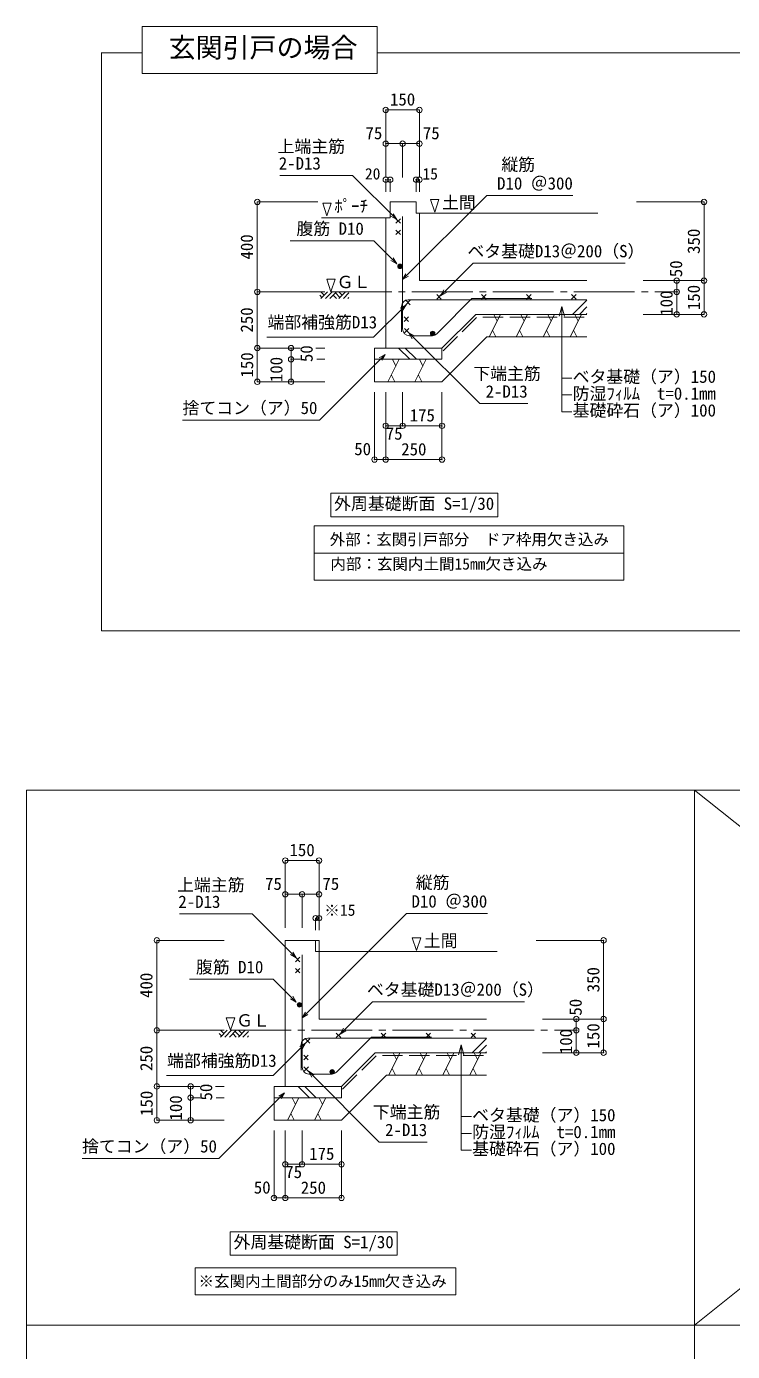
# Model space of a CAD drawing. Units: millimetres at full size, sheet at 1:30. Extents: x -300124 to 10487, y -22209 to 27542.
# Drawn here: x -5940 to -2801, y 1642 to 7537 of the extents above; entities that cross this region are included whole.
import ezdxf
from ezdxf.enums import TextEntityAlignment as Align

# ---------------------------------------------------------------- set-up
doc = ezdxf.new("R2010")
doc.units = ezdxf.units.MM
doc.header["$LTSCALE"] = 30
doc.header["$PDMODE"] = 32
doc.header["$PDSIZE"] = 24
doc.linetypes.add('CHAIN2', pattern=[12, 9, -1, 1, -1])
doc.linetypes.add('DASHED3', pattern=[4, 3, -1])
doc.layers.add('0-0_図面枠', color=4, linetype='Continuous', lineweight=5)
doc.layers.add('F-F_図面枠（共通）', color=4, linetype='Continuous', lineweight=5)
doc.styles.add('ＭＳ ゴシック', font='')
doc.styles.get('ＭＳ ゴシック').set_extended_font_data('MS Gothic')

msp = doc.modelspace()

# ---------------------------------------------------------------- linework, layer by layer
at = {"layer": '0-0_図面枠', "color": 3, "lineweight": 20}
for p, q in [((-5425.44, 7419.39), (-5608.27, 7419.39)), ((-4380.82, 7419.39), (-2382.39, 7419.39)), ((-4342.81, 6854.81), (-4322.81, 6854.81)), ((-4342.81, 6854.81), (-4342.81, 6801.62)), ((-4322.81, 6854.81), (-4322.81, 6801.62)), ((-4207.81, 6854.81), (-4192.81, 6854.81)), ((-4207.81, 6854.81), (-4207.81, 6801.62)), ((-4192.81, 6854.81), (-4192.81, 6801.62)), ((-4654.54, 3570.01), (-4639.54, 3570.01)), ((-4654.54, 3570.01), (-4654.54, 3516.82)), ((-4639.54, 3570.01), (-4639.54, 3516.82)), ((-4654.54, 3421.34), (-4654.54, 3471.34)), ((-4654.54, 3421.34), (-4639.54, 3421.34))]:
    msp.add_line(p, q, dxfattribs=at)
at = {"layer": '0-0_図面枠'}
for p, q in [((-4342.81, 7165.48), (-4342.81, 7015.48)), ((-4342.81, 7165.48), (-4192.81, 7165.48)), ((-4192.81, 7165.48), (-4192.81, 7015.48)), ((-4342.81, 7015.48), (-4342.81, 6865.48)), ((-4342.81, 7015.48), (-4267.81, 7015.48)), ((-4267.81, 7015.48), (-4267.81, 6865.48)), ((-4267.81, 7015.48), (-4192.81, 7015.48)), ((-4192.81, 7015.48), (-4192.81, 6865.48)), ((-4813.04, 6873.86), (-4490.38, 6873.86)), ((-4294.16, 6677.64), (-4490.38, 6873.86)), ((-4913.81, 6756.14), (-4763.81, 6756.14)), ((-4913.81, 6356.14), (-4913.81, 6756.14)), ((-4763.81, 6756.14), (-4644.28, 6756.14)), ((-4622.79, 6750.38), (-4585.46, 6750.38)), ((-4604.13, 6694.38), (-4622.79, 6750.38)), ((-4604.13, 6694.38), (-4585.46, 6750.38)), ((-4322.81, 6756.14), (-4322.81, 6686.14)), ((-4322.81, 6756.14), (-4207.81, 6756.14)), ((-4207.81, 6706.14), (-4207.81, 6756.14)), ((-4143.76, 6766.36), (-4106.42, 6766.36)), ((-4125.09, 6710.36), (-4143.76, 6766.36)), ((-4125.09, 6710.36), (-4106.42, 6766.36)), ((-2927.6, 6756.14), (-3227.6, 6756.14)), ((-2927.6, 6406.14), (-2927.6, 6756.14)), ((-4342.81, 6686.14), (-4628.53, 6686.14)), ((-4342.81, 6686.14), (-4342.81, 6106.14)), ((-4322.81, 6686.14), (-4342.81, 6686.14)), ((-4277.81, 6681.14), (-4297.81, 6661.14)), ((-4277.81, 6661.14), (-4297.81, 6681.14)), ((-4267.81, 6191.14), (-4267.81, 6691.14)), ((-4207.81, 6706.14), (-3399.98, 6706.14)), ((-4192.94, 6706.14), (-4192.81, 6706.27)), ((-4192.81, 6406.14), (-4192.81, 6706.27)), ((-4277.81, 6611.14), (-4297.81, 6631.14)), ((-4277.81, 6631.14), (-4297.81, 6611.14)), ((-4767.89, 6583.42), (-4396.21, 6583.42)), ((-4294.16, 6481.37), (-4396.21, 6583.42)), ((-4267.81, 6410.89), (-4252.81, 6436.87)), ((-4241.83, 6425.89), (-4267.81, 6410.89)), ((-4099.05, 6338.88), (-3954.65, 6483.27)), ((-3954.65, 6483.27), (-3278.96, 6483.27)), ((-4604.97, 6412.14), (-4567.64, 6412.14)), ((-4586.31, 6356.14), (-4604.97, 6412.14)), ((-4586.31, 6356.14), (-4567.64, 6412.14)), ((-3448.81, 6406.14), (-4192.81, 6406.14)), ((-2927.6, 6406.14), (-3198.96, 6406.14)), ((-3048.96, 6356.14), (-3048.96, 6406.14)), ((-2927.6, 6256.14), (-2927.6, 6406.14)), ((-4913.81, 6356.14), (-4613.81, 6356.14)), ((-4913.81, 6106.14), (-4913.81, 6356.14)), ((-4626.31, 6331.14), (-4636.31, 6341.14)), ((-4631.31, 6326.14), (-4601.31, 6356.14)), ((-4616.31, 6341.14), (-4631.31, 6356.14)), ((-4611.31, 6326.14), (-4581.31, 6356.14)), ((-4591.31, 6326.14), (-4561.31, 6356.14)), ((-4561.31, 6326.14), (-4576.31, 6341.14)), ((-4546.31, 6331.14), (-4566.31, 6351.14)), ((-4551.31, 6326.14), (-4521.31, 6356.14)), ((-4536.31, 6341.14), (-4551.31, 6356.14)), ((-4531.31, 6326.14), (-4506.31, 6351.14)), ((-4511.31, 6326.14), (-4506.31, 6331.14)), ((-4233.57, 6298.63), (-4253.57, 6318.63)), ((-4233.57, 6318.63), (-4253.57, 6298.63)), ((-4242.62, 6321.14), (-4142.81, 6321.14)), ((-4142.81, 6321.14), (-3448.81, 6321.14)), ((-4116.38, 6323.72), (-4096.38, 6343.72)), ((-4116.38, 6343.72), (-4096.38, 6323.72)), ((-4099.05, 6338.88), (-4084.05, 6364.86)), ((-4073.06, 6353.88), (-4099.05, 6338.88)), ((-3916.38, 6323.72), (-3896.38, 6343.72)), ((-3916.38, 6343.72), (-3896.38, 6323.72)), ((-3716.38, 6323.72), (-3696.38, 6343.72)), ((-3716.38, 6343.72), (-3696.38, 6323.72)), ((-3516.38, 6323.72), (-3496.38, 6343.72)), ((-3516.38, 6343.72), (-3496.38, 6323.72)), ((-3511.74, 6256.14), (-3448.81, 6319.07)), ((-3048.96, 6256.14), (-3048.96, 6356.14)), ((-4252.59, 6298.62), (-4396.98, 6154.23)), ((-4272.62, 6291.14), (-4272.62, 6178.38)), ((-4092.81, 6106.14), (-3942.81, 6256.14)), ((-3942.81, 6256.14), (-3448.81, 6256.14)), ((-3882.81, 6156.14), (-3832.81, 6256.14)), ((-3847.81, 6226.14), (-3862.81, 6256.14)), ((-3762.81, 6156.14), (-3712.81, 6256.14)), ((-3727.81, 6226.14), (-3742.81, 6256.14)), ((-3642.81, 6156.14), (-3592.81, 6256.14)), ((-3607.81, 6226.14), (-3622.81, 6256.14)), ((-3560.32, 6290.92), (-3560.32, 5822.42)), ((-3522.81, 6156.14), (-3472.81, 6256.14)), ((-3487.81, 6226.14), (-3502.81, 6256.14)), ((-3482.04, 6256.14), (-3448.81, 6289.37)), ((-3452.34, 6256.14), (-3448.81, 6259.67)), ((-2927.6, 6256.14), (-3198.96, 6256.14)), ((-4240.93, 6224.98), (-4260.93, 6244.98)), ((-4240.93, 6244.98), (-4260.93, 6224.98)), ((-4259.94, 6193.3), (-4239.94, 6173.3)), ((-4259.94, 6173.3), (-4239.94, 6193.3)), ((-4396.98, 6154.23), (-4871.27, 6154.23)), ((-4239.77, 6173.61), (-4213.79, 6158.61)), ((-4224.77, 6147.63), (-4239.77, 6173.61)), ((-4239.77, 6173.61), (-3925.11, 5858.95)), ((-4135.23, 6161.14), (-4237.81, 6161.14)), ((-3892.81, 6156.14), (-3448.81, 6156.14)), ((-3852.81, 6156.14), (-3867.81, 6186.14)), ((-3732.81, 6156.14), (-3747.81, 6186.14)), ((-3612.81, 6156.14), (-3627.81, 6186.14)), ((-3492.81, 6156.14), (-3507.81, 6186.14)), ((-4913.81, 6106.14), (-4763.81, 6106.14)), ((-4913.81, 5956.14), (-4913.81, 6106.14)), ((-4763.81, 6056.14), (-4763.81, 6106.14)), ((-4763.81, 6106.14), (-4723.03, 6106.14)), ((-4653.52, 6106.14), (-4613.81, 6106.14)), ((-4345.78, 6078.05), (-4637.84, 5786)), ((-4285.47, 6106.14), (-4235.47, 6056.14)), ((-4255.77, 6106.14), (-4205.77, 6056.14)), ((-4092.81, 6106.14), (-4092.81, 6056.14)), ((-4763.81, 5956.14), (-4763.81, 6056.14)), ((-4763.81, 6056.14), (-4723.03, 6056.14)), ((-4649.63, 6056.14), (-4613.81, 6056.14)), ((-4332.81, 5956.14), (-4282.81, 6056.14)), ((-4297.81, 6026.14), (-4312.81, 6056.14)), ((-4212.81, 5956.14), (-4162.81, 6056.14)), ((-4177.81, 6026.14), (-4192.81, 6056.14)), ((-4913.81, 5956.14), (-4763.81, 5956.14)), ((-4763.81, 5956.14), (-4613.81, 5956.14)), ((-4302.81, 5956.14), (-4317.81, 5986.14)), ((-4182.81, 5956.14), (-4197.81, 5986.14)), ((-3560.32, 5972.42), (-3514.82, 5972.42)), ((-4392.81, 5610.14), (-4392.81, 5910.14)), ((-4342.81, 5760.14), (-4342.81, 5910.14)), ((-4267.81, 5760.14), (-4267.81, 5910.14)), ((-4092.81, 5760.14), (-4092.81, 5910.14)), ((-3560.32, 5897.42), (-3514.82, 5897.42)), ((-3925.11, 5858.95), (-3711.38, 5858.95)), ((-4637.84, 5786), (-5246.51, 5786)), ((-3560.32, 5822.42), (-3514.82, 5822.42)), ((-4342.81, 5610.14), (-4342.81, 5760.14)), ((-4342.81, 5610.14), (-4342.81, 5760.14)), ((-4342.81, 5760.14), (-4092.81, 5760.14)), ((-4092.81, 5610.14), (-4092.81, 5760.14)), ((-4342.81, 5610.14), (-4392.81, 5610.14)), ((-4342.81, 5610.14), (-4092.81, 5610.14)), ((-4587.54, 5460.14), (-4587.54, 5355.14)), ((-3845.04, 5460.14), (-4587.54, 5460.14)), ((-3845.04, 5355.14), (-3845.04, 5460.14)), ((-4661.31, 5073.99), (-4661.31, 5315.2)), ((-4661.31, 5315.2), (-3284.52, 5315.2)), ((-4587.54, 5355.14), (-3845.04, 5355.14)), ((-3284.52, 5315.2), (-3284.52, 5073.99)), ((-3284.52, 5193.69), (-4661.31, 5193.69)), ((-3284.52, 5073.99), (-4661.31, 5073.99)), ((-4789.54, 3826.34), (-4789.54, 3676.34)), ((-4789.54, 3826.34), (-4639.54, 3826.34)), ((-4639.54, 3826.34), (-4639.54, 3676.34)), ((-4789.54, 3676.34), (-4789.54, 3526.34)), ((-4789.54, 3676.34), (-4714.54, 3676.34)), ((-4714.54, 3676.34), (-4714.54, 3526.34)), ((-4714.54, 3676.34), (-4639.54, 3676.34)), ((-4639.54, 3676.34), (-4639.54, 3526.34)), ((-5259.78, 3589.07), (-4937.12, 3589.07)), ((-4740.9, 3392.85), (-4937.12, 3589.07)), ((-4224.86, 3482.52), (-4187.53, 3482.52)), ((-4206.2, 3426.52), (-4224.86, 3482.52)), ((-4206.2, 3426.52), (-4187.53, 3482.52)), ((-5360.54, 3471.34), (-5210.54, 3471.34)), ((-5360.54, 3071.34), (-5360.54, 3471.34)), ((-5210.54, 3471.34), (-5060.54, 3471.34)), ((-4789.54, 3456.34), (-4789.54, 3471.34)), ((-4789.54, 3456.34), (-4789.54, 3471.34)), ((-4789.54, 3471.34), (-4639.54, 3471.34)), ((-4789.54, 3456.34), (-4789.54, 2821.34)), ((-4639.54, 3121.34), (-4639.54, 3471.34)), ((-4639.54, 3421.34), (-3846.72, 3421.34)), ((-3374.34, 3471.34), (-3674.34, 3471.34)), ((-3374.34, 3121.34), (-3374.34, 3471.34)), ((-4724.54, 3396.34), (-4744.54, 3376.34)), ((-4724.54, 3376.34), (-4744.54, 3396.34)), ((-4714.54, 2906.34), (-4714.54, 3406.34)), ((-4724.54, 3326.34), (-4744.54, 3346.34)), ((-4724.54, 3346.34), (-4744.54, 3326.34)), ((-5214.62, 3298.62), (-4842.94, 3298.62)), ((-4740.9, 3196.58), (-4842.94, 3298.62)), ((-4545.78, 3054.08), (-4401.39, 3198.48)), ((-4401.39, 3198.48), (-3725.7, 3198.48)), ((-5051.71, 3127.34), (-5014.38, 3127.34)), ((-5033.04, 3071.34), (-5051.71, 3127.34)), ((-5033.04, 3071.34), (-5014.38, 3127.34)), ((-4714.54, 3126.09), (-4699.54, 3152.08)), ((-4688.56, 3141.09), (-4714.54, 3126.09)), ((-5360.54, 3071.34), (-5060.54, 3071.34)), ((-5360.54, 2821.34), (-5360.54, 3071.34)), ((-5078.04, 3041.34), (-5048.04, 3071.34)), ((-5063.04, 3056.34), (-5078.04, 3071.34)), ((-5058.04, 3041.34), (-5028.04, 3071.34)), ((-5038.04, 3041.34), (-5008.04, 3071.34)), ((-4993.04, 3046.34), (-5013.04, 3066.34)), ((-4998.04, 3041.34), (-4968.04, 3071.34)), ((-4983.04, 3056.34), (-4998.04, 3071.34)), ((-4978.04, 3041.34), (-4953.04, 3066.34)), ((-3895.54, 3121.34), (-4639.54, 3121.34)), ((-4545.78, 3054.08), (-4530.78, 3080.07)), ((-4519.8, 3069.08), (-4545.78, 3054.08)), ((-3374.34, 3121.34), (-3645.7, 3121.34)), ((-3495.7, 3071.34), (-3495.7, 3121.34)), ((-3495.7, 2971.34), (-3495.7, 3071.34)), ((-3374.34, 2971.34), (-3374.34, 3121.34)), ((-5073.04, 3046.34), (-5083.04, 3056.34)), ((-5008.04, 3041.34), (-5023.04, 3056.34)), ((-4958.04, 3041.34), (-4953.04, 3046.34)), ((-4699.32, 3013.82), (-4843.72, 2869.43)), ((-4719.36, 3006.34), (-4719.36, 2893.58)), ((-4680.31, 3013.84), (-4700.31, 3033.84)), ((-4680.31, 3033.84), (-4700.31, 3013.84)), ((-4689.36, 3036.34), (-4589.54, 3036.34)), ((-4589.54, 3036.34), (-3895.54, 3036.34)), ((-4563.12, 3038.93), (-4543.12, 3058.93)), ((-4563.12, 3058.93), (-4543.12, 3038.93)), ((-4363.12, 3038.93), (-4343.12, 3058.93)), ((-4363.12, 3058.93), (-4343.12, 3038.93)), ((-4163.12, 3038.93), (-4143.12, 3058.93)), ((-4163.12, 3058.93), (-4143.12, 3038.93)), ((-4007.06, 3006.12), (-4007.06, 2537.62)), ((-3963.12, 3038.93), (-3943.12, 3058.93)), ((-3963.12, 3058.93), (-3943.12, 3038.93)), ((-3958.48, 2971.34), (-3895.54, 3034.27)), ((-4687.67, 2940.18), (-4707.67, 2960.18)), ((-4687.67, 2960.18), (-4707.67, 2940.18)), ((-4539.54, 2821.34), (-4389.54, 2971.34)), ((-4389.54, 2971.34), (-3895.54, 2971.34)), ((-4329.54, 2871.34), (-4279.54, 2971.34)), ((-4294.54, 2941.34), (-4309.54, 2971.34)), ((-4209.54, 2871.34), (-4159.54, 2971.34)), ((-4174.54, 2941.34), (-4189.54, 2971.34)), ((-4089.54, 2871.34), (-4039.54, 2971.34)), ((-4054.54, 2941.34), (-4069.54, 2971.34)), ((-3969.54, 2871.34), (-3919.54, 2971.34)), ((-3934.54, 2941.34), (-3949.54, 2971.34)), ((-3928.78, 2971.34), (-3895.54, 3004.57)), ((-3899.08, 2971.34), (-3895.54, 2974.87)), ((-3374.34, 2971.34), (-3645.7, 2971.34)), ((-4706.68, 2908.51), (-4686.68, 2888.51)), ((-4706.68, 2888.51), (-4686.68, 2908.51)), ((-4686.51, 2888.81), (-4660.53, 2873.81)), ((-4671.51, 2862.83), (-4686.51, 2888.81)), ((-4686.51, 2888.81), (-4371.85, 2574.15)), ((-4299.54, 2871.34), (-4314.54, 2901.34)), ((-4179.54, 2871.34), (-4194.54, 2901.34)), ((-4059.54, 2871.34), (-4074.54, 2901.34)), ((-3939.54, 2871.34), (-3954.54, 2901.34)), ((-4843.72, 2869.43), (-5318.01, 2869.43)), ((-4581.97, 2876.34), (-4684.54, 2876.34)), ((-4339.54, 2871.34), (-3895.54, 2871.34)), ((-5360.54, 2821.34), (-5210.54, 2821.34)), ((-5360.54, 2671.34), (-5360.54, 2821.34)), ((-5210.54, 2771.34), (-5210.54, 2821.34)), ((-5210.54, 2821.34), (-5169.77, 2821.34)), ((-5210.54, 2671.34), (-5210.54, 2771.34)), ((-5210.54, 2771.34), (-5169.77, 2771.34)), ((-5100.26, 2821.34), (-5060.54, 2821.34)), ((-5096.37, 2771.34), (-5060.54, 2771.34)), ((-4792.52, 2793.26), (-5084.57, 2501.2)), ((-4779.54, 2671.34), (-4729.54, 2771.34)), ((-4744.54, 2741.34), (-4759.54, 2771.34)), ((-4732.21, 2821.34), (-4682.21, 2771.34)), ((-4702.51, 2821.34), (-4652.51, 2771.34)), ((-4659.54, 2671.34), (-4609.54, 2771.34)), ((-4624.54, 2741.34), (-4639.54, 2771.34)), ((-4539.54, 2821.34), (-4539.54, 2771.34)), ((-5360.54, 2671.34), (-5210.54, 2671.34)), ((-5210.54, 2671.34), (-5060.54, 2671.34)), ((-4749.54, 2671.34), (-4764.54, 2701.34)), ((-4629.54, 2671.34), (-4644.54, 2701.34)), ((-4007.06, 2687.62), (-3961.56, 2687.62)), ((-4839.54, 2325.34), (-4839.54, 2625.34)), ((-4789.54, 2475.34), (-4789.54, 2625.34)), ((-4714.54, 2475.34), (-4714.54, 2625.34)), ((-4539.54, 2475.34), (-4539.54, 2625.34)), ((-4007.06, 2612.62), (-3961.56, 2612.62)), ((-4371.85, 2574.15), (-4158.12, 2574.15)), ((-4007.06, 2537.62), (-3961.56, 2537.62)), ((-5084.57, 2501.2), (-5693.25, 2501.2)), ((-4789.54, 2325.34), (-4789.54, 2475.34)), ((-4789.54, 2325.34), (-4789.54, 2475.34)), ((-4789.54, 2475.34), (-4539.54, 2475.34)), ((-4539.54, 2325.34), (-4539.54, 2475.34)), ((-4789.54, 2325.34), (-4839.54, 2325.34)), ((-4789.54, 2325.34), (-4539.54, 2325.34)), ((-5034.28, 2175.34), (-5034.28, 2070.34)), ((-4291.78, 2175.34), (-5034.28, 2175.34)), ((-4291.78, 2070.34), (-4291.78, 2175.34)), ((-5034.28, 2070.34), (-4291.78, 2070.34)), ((-5189.82, 2013.99), (-5189.82, 1894.29)), ((-4031.89, 2013.99), (-5189.82, 2013.99))]:
    msp.add_line(p, q, dxfattribs=at)
at = {"layer": '0-0_図面枠', "linetype": 'CHAIN2'}
for p, q in [((-4586.31, 6356.14), (-3042.87, 6356.14)), ((-5033.04, 3071.34), (-3489.61, 3071.34))]:
    msp.add_line(p, q, dxfattribs=at)
at = {"layer": '0-0_図面枠', "linetype": 'DASHED3'}
for p, q in [((-4087.84, 6094.14), (-3937.84, 6244.14)), ((-3461.23, 6244.14), (-3937.84, 6244.14)), ((-4534.57, 2809.34), (-4384.57, 2959.34)), ((-3907.97, 2959.34), (-4384.57, 2959.34))]:
    msp.add_line(p, q, dxfattribs=at)
at = {"layer": '0-0_図面枠', "color": 3, "lineweight": 20}
msp.add_lwpolyline([(-5425.44, 7536.57), (-4380.82, 7536.57), (-4380.82, 7327.65), (-5425.44, 7327.65)], close=True, dxfattribs=at)
msp.add_lwpolyline([(-2382.39, 7419.39), (-2382.39, 4847.66), (-5606.29, 4847.66), (-5606.29, 7419.39)], dxfattribs=at)
at = {"layer": '0-0_図面枠'}
for points in [[(-4267.81, 6410.89), (-3893.97, 6784.72), (-3510.31, 6784.72)], [(-4320.14, 6692.64), (-4294.16, 6677.64), (-4309.16, 6703.62)], [(-4320.14, 6496.37), (-4294.16, 6481.37), (-4309.16, 6507.35)], [(-4115.55, 6169.92), (-4105.24, 6180.23), (-3959.47, 6326.01), (-3692.89, 6326.01)], [(-4278.57, 6283.62), (-4252.59, 6298.62), (-4267.59, 6272.64)], [(-3571.97, 6247.45), (-3560.32, 6290.92), (-3548.67, 6247.45)], [(-3892.81, 6156.14), (-4092.81, 5956.14), (-4392.81, 5956.14)], [(-4392.81, 6056.14), (-4392.81, 6106.14), (-4092.81, 6106.14)], [(-4371.76, 6063.05), (-4345.78, 6078.05), (-4360.78, 6052.07)], [(-4392.81, 5956.14), (-4392.81, 6056.14), (-4092.81, 6056.14)], [(-4714.54, 3126.09), (-4249.94, 3590.7), (-3890.82, 3590.7)], [(-4766.88, 3407.85), (-4740.9, 3392.85), (-4755.9, 3418.83)], [(-4766.88, 3211.58), (-4740.9, 3196.58), (-4755.9, 3222.56)], [(-4725.31, 2998.82), (-4699.32, 3013.82), (-4714.32, 2987.84)], [(-4562.29, 2885.13), (-4551.98, 2895.44), (-4406.21, 3041.21), (-4139.63, 3041.21)], [(-4018.7, 2962.66), (-4007.06, 3006.12), (-3995.41, 2962.66)], [(-4339.54, 2871.34), (-4539.54, 2671.34), (-4839.54, 2671.34)], [(-4839.54, 2771.34), (-4839.54, 2821.34), (-4539.54, 2821.34)], [(-4839.54, 2671.34), (-4839.54, 2771.34), (-4539.54, 2771.34)], [(-4818.5, 2778.26), (-4792.52, 2793.26), (-4807.52, 2767.28)], [(-4031.89, 2013.99), (-4031.89, 1894.29), (-5189.82, 1894.29)]]:
    msp.add_lwpolyline(points, dxfattribs=at)
for centre, radius in [((-4279.79, 6469.57), 10), ((-4279.79, 6469.57), 8), ((-4279.79, 6469.57), 6), ((-4279.79, 6469.57), 4), ((-4279.79, 6469.57), 2), ((-4134.34, 6171.14), 10), ((-4134.34, 6171.14), 8), ((-4134.34, 6171.14), 6), ((-4134.34, 6171.14), 4), ((-4134.34, 6171.14), 2), ((-4726.52, 3184.78), 10), ((-4726.52, 3184.78), 8), ((-4726.52, 3184.78), 6), ((-4726.52, 3184.78), 4), ((-4726.52, 3184.78), 2), ((-4581.08, 2886.34), 10), ((-4581.08, 2886.34), 8), ((-4581.08, 2886.34), 6), ((-4581.08, 2886.34), 4), ((-4581.08, 2886.34), 2)]:
    msp.add_circle(centre, radius, dxfattribs=at)
for centre, start, end in [((-4242.62, 6291.14), 90, 180), ((-4237.81, 6191.14), 180, 270), ((-4136.77, 6191.14), 270, 315), ((-4689.36, 3006.34), 90, 180), ((-4684.54, 2906.34), 180, 270), ((-4583.5, 2906.34), 270, 315)]:
    msp.add_arc(centre, 30, start, end, dxfattribs=at)
for p in [(-4342.81, 7165.48), (-4192.81, 7165.48), (-4342.81, 7015.48), (-4267.81, 7015.48), (-4192.81, 7015.48), (-4913.81, 6756.14), (-2927.6, 6756.14), (-4913.81, 6356.14), (-3048.96, 6406.14), (-3048.96, 6356.14), (-3048.96, 6356.14), (-2927.6, 6406.14), (-3048.96, 6256.14), (-2927.6, 6256.14), (-4913.81, 6106.14), (-4763.81, 6106.14), (-4763.81, 6056.14), (-4913.81, 5956.14), (-4763.81, 5956.14), (-4342.81, 5760.14), (-4267.81, 5760.14), (-4092.81, 5760.14), (-4392.81, 5610.14), (-4342.81, 5610.14), (-4092.81, 5610.14), (-4789.54, 3826.34), (-4639.54, 3826.34), (-4789.54, 3676.34), (-4714.54, 3676.34), (-4639.54, 3676.34), (-5360.54, 3471.34), (-3374.34, 3471.34), (-3495.7, 3121.34), (-3374.34, 3121.34), (-5360.54, 3071.34), (-3495.7, 3071.34), (-3495.7, 3071.34), (-3495.7, 2971.34), (-3374.34, 2971.34), (-5360.54, 2821.34), (-5210.54, 2821.34), (-5210.54, 2771.34), (-5360.54, 2671.34), (-5210.54, 2671.34), (-4789.54, 2475.34), (-4714.54, 2475.34), (-4539.54, 2475.34), (-4839.54, 2325.34), (-4789.54, 2325.34), (-4539.54, 2325.34)]:
    msp.add_point(p, dxfattribs=at)
at = {"layer": '0-0_図面枠', "color": 3}
for p in [(-4342.81, 6854.81), (-4322.81, 6854.81), (-4207.81, 6854.81), (-4192.81, 6854.81), (-4654.54, 3570.01), (-4639.54, 3570.01)]:
    msp.add_point(p, dxfattribs=at)
at = {"layer": 'F-F_図面枠（共通）'}
for p, q in [((-5940, 4140), (-5940, -4140)), ((-5940, 4140), (5940, 4140)), ((-2970, 4140), (-2970, -3720)), ((-2970, 1759.12), (0, 4140)), ((-2970, 4140), (0, 1759.12)), ((-5940, 1759.12), (5940, 1759.12))]:
    msp.add_line(p, q, dxfattribs=at)

# ---------------------------------------------------------------- texts
at = {"layer": '0-0_図面枠', "color": 3, "style": 'ＭＳ ゴシック'}
for s, height, p in [('玄関引戸の場合', 87.98, (-5308.36, 7372.56)), ('20', 50.59, (-4435.46, 6840.93)), ('15', 50.59, (-4179.66, 6840.76)), ('※', 50.59, (-4616.31, 3564.03)), ('15', 50.59, (-4546.38, 3565.43)), ('※玄関内土間部分のみ15mm欠き込み', 50.59, (-5175.31, 1914.64))]:
    msp.add_text(s, height=height, dxfattribs=at).set_placement(p, align=Align.BOTTOM_LEFT)
at = {"layer": '0-0_図面枠', "style": 'ＭＳ ゴシック'}
for s, height, p in [('150', 54.99, (-4324.06, 7168.48)), ('75', 54.99, (-4432.81, 7018.48)), ('75', 54.99, (-4177.81, 7018.48)), ('上端主筋', 54.99, (-4823.94, 6959.17)), ('2-D13', 54.99, (-4818.29, 6883.86)), ('縦筋', 54.99, (-3828.82, 6878.71)), ('D10 ＠300', 54.99, (-3847.81, 6794.72)), ('土間', 54.99, (-4092.49, 6709.42)), ('ﾎﾟｰﾁ', 54.99, (-4571.52, 6693.45)), ('腹筋 D10', 54.99, (-4739.89, 6593.42)), ('ベタ基礎D13＠200（S）', 54.99, (-3979.7, 6493.27)), ('ＧＬ', 54.99, (-4561.31, 6356.14)), ('端部補強筋D13', 54.99, (-4868.47, 6177.07)), ('下端主筋', 54.99, (-3953.48, 5948.54)), ('ベタ基礎（ア）150', 54.99, (-3511.82, 5934.92)), ('2-D13', 54.99, (-3898.88, 5868.95)), ('防湿ﾌｨﾙﾑ\u3000t=0.1mm', 54.99, (-3511.82, 5859.92)), ('捨てコン（ア）50', 54.99, (-5246.51, 5796)), ('基礎砕石（ア）100', 54.99, (-3511.82, 5784.92)), ('175', 54.99, (-4236.56, 5763.14)), ('75', 54.99, (-4342.81, 5682.14)), ('50', 54.99, (-4482.81, 5613.14)), ('250', 54.99, (-4274.06, 5612.14)), ('外周基礎断面 S=1/30', 54.99, (-4572.54, 5370.14)), ('外部：玄関引戸部分\u3000ドア枠用欠き込み', 50.59, (-4592.13, 5214.59)), ('内部：玄関内土間15mm欠き込み', 50.59, (-4589.16, 5105.43)), ('150', 54.99, (-4770.79, 3829.34)), ('上端主筋', 54.99, (-5270.68, 3674.37)), ('75', 54.99, (-4879.54, 3679.34)), ('75', 54.99, (-4624.54, 3679.34)), ('縦筋', 54.99, (-4209.33, 3684.69)), ('2-D13', 54.99, (-5265.03, 3599.07)), ('D10 ＠300', 54.99, (-4228.32, 3600.7)), ('土間', 54.99, (-4173.59, 3425.59)), ('腹筋 D10', 54.99, (-5186.62, 3308.62)), ('ベタ基礎D13＠200（S）', 54.99, (-4426.43, 3208.48)), ('ＧＬ', 54.99, (-5008.04, 3071.34)), ('端部補強筋D13', 54.99, (-5315.2, 2892.27)), ('下端主筋', 54.99, (-4400.22, 2663.74)), ('ベタ基礎（ア）150', 54.99, (-3958.56, 2650.12)), ('2-D13', 54.99, (-4345.62, 2584.15)), ('防湿ﾌｨﾙﾑ\u3000t=0.1mm', 54.99, (-3958.56, 2575.12)), ('捨てコン（ア）50', 54.99, (-5693.25, 2511.2)), ('175', 54.99, (-4683.29, 2478.34)), ('基礎砕石（ア）100', 54.99, (-3958.56, 2500.12)), ('75', 54.99, (-4789.54, 2397.34)), ('50', 54.99, (-4929.54, 2328.34)), ('250', 54.99, (-4720.79, 2327.34)), ('外周基礎断面 S=1/30', 54.99, (-5019.28, 2085.34))]:
    msp.add_text(s, height=height, dxfattribs=at).set_placement(p, align=Align.BOTTOM_LEFT)
for s, p in [('400', (-4916.81, 6499.89)), ('350', (-2929.6, 6524.89)), ('50', (-3008.35, 6421.27)), ('150', (-2929.6, 6274.89)), ('100', (-3050.96, 6249.89)), ('250', (-4916.81, 6174.89)), ('150', (-4915.81, 5974.89)), ('50', (-4651.24, 6043.64)), ('100', (-4785.45, 5954.53)), ('400', (-5363.54, 3215.09)), ('350', (-3376.34, 3240.09)), ('50', (-3455.09, 3136.47)), ('100', (-3497.7, 2965.09)), ('150', (-3376.34, 2990.09)), ('250', (-5363.54, 2890.09)), ('50', (-5097.98, 2758.84)), ('150', (-5362.54, 2690.09)), ('100', (-5232.19, 2669.73))]:
    msp.add_text(s, height=54.99, rotation=90, dxfattribs=at).set_placement(p, align=Align.BOTTOM_LEFT)

doc.saveas('drawing.dxf')
